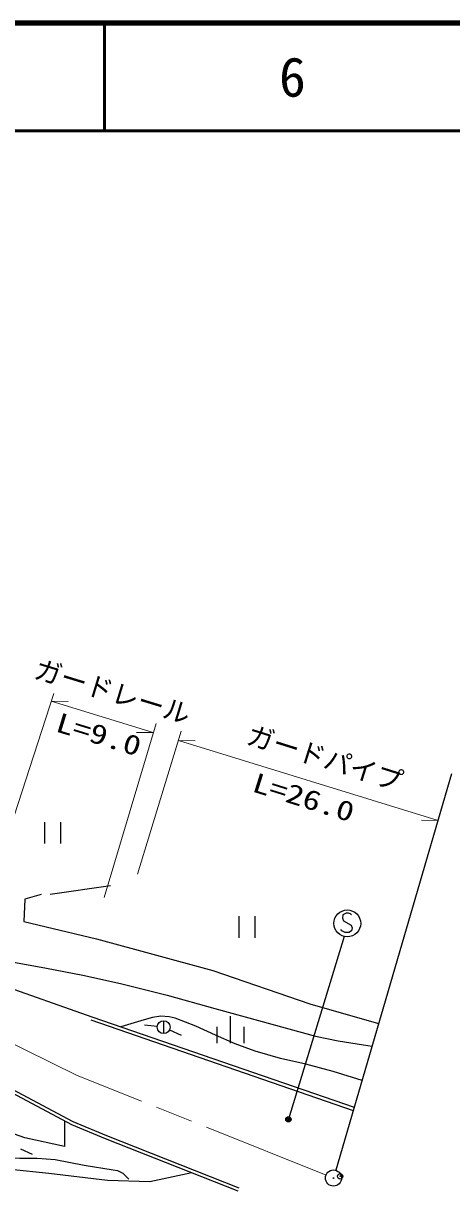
# Model space of a CAD drawing. Units: millimetres, scale not verified. Extents: x 40000 to 680000, y 20000 to 380000.
# Drawn here: x 536424 to 576345, y 272046 to 380000 of the extents above; entities that cross this region are included whole.
import ezdxf
from ezdxf.enums import TextEntityAlignment as Align

# ---------------------------------------------------------------- set-up
doc = ezdxf.new("R2010")
doc.units = ezdxf.units.MM
doc.header["$LTSCALE"] = 1000
doc.header["$PDMODE"] = 32
doc.header["$PDSIZE"] = 500
doc.linetypes.add('CHAIN', pattern=[18.5, 12, -1.5, 3.5, -1.5])
for name, color, linetype, lineweight in [('M-BGD', 7, 'Continuous', 25), ('M-BGD-EXST', 7, 'Continuous', 25), ('M-BMK', 2, 'CHAIN', 13), ('M-BMK-OTRS', 5, 'Continuous', 25), ('M-BMK-SRVR', 3, 'Continuous', 25), ('M-STR-HTXT', 7, 'Continuous', 13), ('M-TTL', 2, 'Continuous', 140), ('M-TTL-LINE', 7, 'Continuous', 50)]:
    doc.layers.add(name, color=color, linetype=linetype, lineweight=lineweight)
doc.layers.add('M-OTRS', color=6, linetype='Continuous')
doc.layers.add('M-TTL-TXT', color=7, linetype='Continuous')
doc.styles.add('ＭＳ ゴシック', font='')
doc.styles.get('ＭＳ ゴシック').set_extended_font_data('MS Gothic')

msp = doc.modelspace()

# ---------------------------------------------------------------- linework, layer by layer
at = {"layer": 'M-BGD'}
for p, q in [((538396, 305698), (538396, 303698)), ((539916, 303698), (539916, 305698)), ((538937, 298997), (544569, 299786)), ((536590, 298508), (536475, 296438)), ((538085, 298967), (536590, 298508)), ((556507, 296934), (556507, 294934)), ((558027, 294934), (558027, 296934)), ((536475, 296438), (543258, 294829)), ((543258, 294829), (554089, 291874)), ((527510, 292993), (542823, 287565)), ((554089, 291874), (563118, 288796)), ((540962, 277522), (517779, 289916)), ((541090, 277794), (517921, 290181)), ((563118, 288796), (569530, 286948)), ((542725, 287282), (567166, 278873)), ((542823, 287565), (567250, 279162)), ((549503, 287215), (549503, 286015)), ((555709, 287641), (555709, 285141)), ((548906, 286675), (547712, 286795)), ((550048, 286364), (551138, 285861)), ((554459, 286641), (554459, 285141)), ((556959, 286641), (556959, 285141)), ((536590, 276321), (530958, 278275)), ((540269, 277893), (540269, 275516)), ((544100, 276234), (540962, 277522)), ((544212, 276513), (541090, 277794)), ((556534, 271646), (544212, 276513)), ((536173, 275297), (537273, 274816)), ((540269, 275516), (536590, 276321)), ((556432, 271364), (544100, 276234)), ((538807, 272991), (535242, 273373)), ((544282, 272354), (538807, 272991)), ((548230, 272227), (544282, 272354)), ((552131, 273062), (548230, 272227))]:
    msp.add_line(p, q, dxfattribs=at)
for points in [[(534669, 292807), (538608, 292104), (541981, 291465), (545498, 290691), (549843, 289583), (554272, 288346), (563659, 285769), (565747, 285335), (568117, 284958), (568914, 284844)], [(567981, 281659), (565308, 282485), (562744, 283172), (560396, 283707), (558020, 284368), (556176, 285069), (554347, 285875), (552513, 286716), (550589, 287464), (550006, 287590), (549230, 287640), (548462, 287528), (547694, 287298), (545504, 286643)], [(530741, 274652), (533332, 274495), (536105, 274433), (537713, 274424), (539402, 274302), (542116, 273775), (544812, 273358), (545204, 273268), (545720, 273024), (546262, 272481)]]:
    msp.add_lwpolyline(points, dxfattribs=at)
msp.add_circle((549503, 286615), 600, dxfattribs=at)
at = {"layer": 'M-BGD-EXST'}
for p, q in [((566209, 297065), (566159, 296765)), ((566509, 297215), (566209, 297065)), ((566709, 297215), (566509, 297215)), ((566909, 297165), (566709, 297215)), ((567009, 297065), (566909, 297165)), ((566159, 296765), (566259, 296515)), ((566259, 296515), (566959, 296115)), ((566959, 296115), (567059, 295865)), ((567059, 295865), (567009, 295565)), ((566309, 295055), (561127, 278046)), ((566109, 295565), (566009, 295715)), ((566409, 295415), (566109, 295565)), ((566759, 295415), (566409, 295415)), ((567009, 295565), (566759, 295415))]:
    msp.add_line(p, q, dxfattribs=at)
for centre, radius in [((566609, 296265), 1250), ((561127, 278046), 250), ((561127, 278046), 150), ((561127, 278046), 50)]:
    msp.add_circle(centre, radius, dxfattribs=at)
at = {"layer": 'M-BMK'}
for p, q in [((541448, 282115), (519768, 292815)), ((564628, 272861), (541448, 282115))]:
    msp.add_line(p, q, dxfattribs=at)
at = {"layer": 'M-BMK-OTRS'}
msp.add_line((576327, 310170), (565535, 273303), dxfattribs=at)
at = {"layer": 'M-BMK-SRVR'}
for radius in [750, 30]:
    msp.add_circle((565324, 272583), radius, dxfattribs=at)
at = {"layer": 'M-OTRS'}
msp.add_point((565944, 272741), dxfattribs=at)
at = {"layer": 'M-STR-HTXT'}
for p, q in [((539274, 317642), (533404, 299624)), ((539045, 316939), (540603, 316912)), ((539045, 316939), (548542, 314013)), ((543955, 298673), (548795, 314859)), ((551148, 314155), (547069, 300835)), ((548542, 314013), (546984, 314035)), ((550884, 313291), (552441, 313251)), ((550884, 313291), (575060, 305840)), ((575065, 305839), (573508, 305880))]:
    msp.add_line(p, q, dxfattribs=at)
at = {"layer": 'M-TTL'}
msp.add_line((680000, 380000), (40000, 380000), dxfattribs=at)
at = {"layer": 'M-TTL-LINE'}
for p, q in [((543997, 380000), (543997, 370000)), ((40000, 370000), (680000, 370000))]:
    msp.add_line(p, q, dxfattribs=at)

# ---------------------------------------------------------------- texts
at = {"layer": 'M-STR-HTXT', "style": 'ＭＳ ゴシック'}
for s, rotation, p in [('ガードレール', 343, (537150, 318613)), ('ガードパイプ', 342.6, (556928, 312491))]:
    msp.add_text(s, height=1833, rotation=rotation, dxfattribs=at).set_placement(p, align=Align.BOTTOM_LEFT)
at = {"layer": 'M-STR-HTXT', "style": 'ＭＳ ゴシック', "width": 1.3}
for s, rotation, p in [('L=9.0', 343, (539168, 313634)), ('L=26.0', 342.6, (557467, 308050))]:
    msp.add_text(s, height=1833, rotation=rotation, dxfattribs=at).set_placement(p, align=Align.BOTTOM_LEFT)
at = {"layer": 'M-TTL-TXT', "style": 'ＭＳ ゴシック'}
msp.add_text('6', height=3666, dxfattribs=at).set_placement((561497, 375000), align=Align.MIDDLE_CENTER)

doc.saveas('drawing.dxf')
